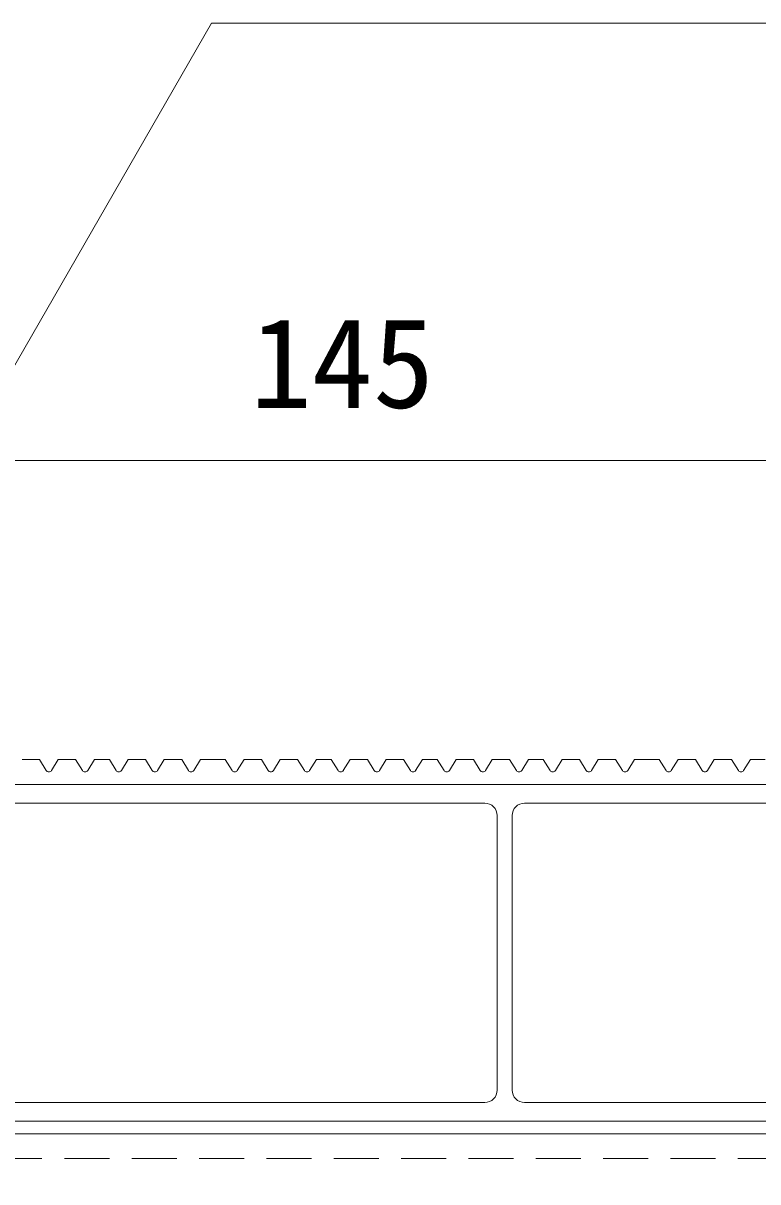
# Model space of a CAD drawing. Units: millimetres on the paper. Extents: x -401 to 401, y -279 to 279.
# Drawn here: x 247 to 266.64, y -52.8 to -21.84 of the extents above; entities that cross this region are included whole.
import ezdxf
from ezdxf.enums import TextEntityAlignment as Align

# ---------------------------------------------------------------- set-up
doc = ezdxf.new("R2010")
doc.units = ezdxf.units.MM
doc.linetypes.add('DASHED1', pattern=[1.8, 1.2, -0.6])
for name, color, linetype, lineweight in [('0-5_A-E01-仕上太線', 4, 'Continuous', 9), ('0-7_ｱﾙﾐ', 4, 'DASHED1', 9), ('0-8_0-A11-寸法_詳細', 5, 'Continuous', 9), ('0-9_0', 7, 'Continuous', 9), ('0-A_A-B03-文字_書込_小', 7, 'Continuous', 9)]:
    doc.layers.add(name, color=color, linetype=linetype, lineweight=lineweight)
doc.styles.add('ＭＳ ゴシック', font='')
doc.styles.get('ＭＳ ゴシック').set_extended_font_data('MS Gothic')

# ---------------------------------------------------------------- blocks, each defined once
blk = doc.blocks.new('床クール')
at = {"layer": '0-9_0'}
for p, q in [((58.6, 30), (57.2, 30)), ((59.137, 29.12), (58.6, 30)), ((59.563, 29.12), (60.1, 30)), ((61.5, 30), (60.1, 30)), ((62.037, 29.12), (61.5, 30)), ((62.463, 29.12), (63, 30)), ((64.2, 30), (63, 30)), ((64.737, 29.12), (64.2, 30)), ((65.163, 29.12), (65.7, 30)), ((67.1, 30), (65.7, 30)), ((67.637, 29.12), (67.1, 30)), ((68.063, 29.12), (68.6, 30)), ((70, 30), (68.6, 30)), ((70.537, 29.12), (70, 30)), ((70.963, 29.12), (71.5, 30)), ((71.5, 30), (73.5, 30)), ((74.037, 29.12), (73.5, 30)), ((74.463, 29.12), (75, 30)), ((75, 30), (76.4, 30)), ((76.937, 29.12), (76.4, 30)), ((77.363, 29.12), (77.9, 30)), ((77.9, 30), (79.3, 30)), ((79.837, 29.12), (79.3, 30)), ((80.263, 29.12), (80.8, 30)), ((80.8, 30), (82, 30)), ((82.537, 29.12), (82, 30)), ((82.963, 29.12), (83.5, 30)), ((83.5, 30), (84.9, 30)), ((85.437, 29.12), (84.9, 30)), ((85.863, 29.12), (86.4, 30)), ((86.4, 30), (87.8, 30)), ((88.337, 29.12), (87.8, 30)), ((88.763, 29.12), (89.3, 30)), ((89.3, 30), (90.5, 30)), ((91.037, 29.12), (90.5, 30)), ((91.463, 29.12), (92, 30)), ((92, 30), (93.4, 30)), ((93.937, 29.12), (93.4, 30)), ((94.363, 29.12), (94.9, 30)), ((94.9, 30), (96.3, 30)), ((96.837, 29.12), (96.3, 30)), ((97.263, 29.12), (97.8, 30)), ((97.8, 30), (99, 30)), ((99.537, 29.12), (99, 30)), ((99.963, 29.12), (100.5, 30)), ((100.5, 30), (101.9, 30)), ((102.437, 29.12), (101.9, 30)), ((102.863, 29.12), (103.4, 30)), ((103.4, 30), (104.8, 30)), ((105.337, 29.12), (104.8, 30)), ((105.763, 29.12), (106.3, 30)), ((108.3, 30), (106.3, 30)), ((108.837, 29.12), (108.3, 30)), ((109.263, 29.12), (109.8, 30)), ((111.2, 30), (109.8, 30)), ((111.737, 29.12), (111.2, 30)), ((112.163, 29.12), (112.7, 30)), ((114.1, 30), (112.7, 30)), ((114.637, 29.12), (114.1, 30)), ((115.063, 29.12), (115.6, 30)), ((116.8, 30), (115.6, 30)), ((3, 28), (142, 28)), ((94.3, 26.5), (50.7, 26.5)), ((97.5, 26.5), (140.5, 26.5)), ((95.3, 25.5), (95.3, 3.5)), ((96.5, 25.5), (96.5, 3.5)), ((50.7, 2.5), (94.3, 2.5)), ((141, 2.5), (97.5, 2.5)), ((5.414, 1), (142.086, 1)), ((5, 0), (142.5, 0))]:
    blk.add_line(p, q, dxfattribs=at)
for centre, radius, start, end in [((59.35, 29.25), 0.25, 211.36698, 328.63302), ((62.25, 29.25), 0.25, 211.36698, 328.63302), ((64.95, 29.25), 0.25, 211.36698, 328.63302), ((67.85, 29.25), 0.25, 211.36698, 328.63302), ((70.75, 29.25), 0.25, 211.36698, 328.63302), ((74.25, 29.25), 0.25, 211.36698, 328.63302), ((77.15, 29.25), 0.25, 211.36698, 328.63302), ((80.05, 29.25), 0.25, 211.36698, 328.63302), ((82.75, 29.25), 0.25, 211.36698, 328.63302), ((85.65, 29.25), 0.25, 211.36698, 328.63302), ((88.55, 29.25), 0.25, 211.36698, 328.63302), ((91.25, 29.25), 0.25, 211.36698, 328.63302), ((94.15, 29.25), 0.25, 211.36698, 328.63302), ((97.05, 29.25), 0.25, 211.36698, 328.63302), ((99.75, 29.25), 0.25, 211.36698, 328.63302), ((102.65, 29.25), 0.25, 211.36698, 328.63302), ((105.55, 29.25), 0.25, 211.36698, 328.63302), ((109.05, 29.25), 0.25, 211.36698, 328.63302), ((111.95, 29.25), 0.25, 211.36698, 328.63302), ((114.85, 29.25), 0.25, 211.36698, 328.63302), ((94.3, 25.5), 1, 0, 90), ((97.5, 25.5), 1, 90, 180), ((94.3, 3.5), 1, 270, 0), ((97.5, 3.5), 1, 180, 270)]:
    blk.add_arc(centre, radius, start, end, dxfattribs=at)

msp = doc.modelspace()

# ---------------------------------------------------------------- linework, layer by layer
at = {"layer": '0-7_ｱﾙﾐ', "color": 3, "linetype": 'Continuous'}
msp.add_line((177.906, -51.519), (326.239, -51.519), dxfattribs=at)
at = {"layer": '0-7_ｱﾙﾐ'}
msp.add_line((177.906, -52.185), (326.239, -52.185), dxfattribs=at)
at = {"layer": '0-8_0-A11-寸法_詳細'}
msp.add_line((228.906, -33.531), (275.239, -33.531), dxfattribs=at)
at = {"layer": '0-A_A-B03-文字_書込_小'}
msp.add_lwpolyline([(234.218, -52.805), (252.038, -21.844), (293.541, -21.844)], dxfattribs=at)

# ---------------------------------------------------------------- block references
at = {"layer": '0-5_A-E01-仕上太線', "xscale": 0.3333333, "yscale": 0.3333333}
msp.add_blockref('床クール', (227.906, -51.519), dxfattribs=at)

# ---------------------------------------------------------------- texts
at = {"layer": '0-8_0-A11-寸法_詳細', "style": 'ＭＳ ゴシック'}
msp.add_text('145', height=2.405, dxfattribs=at).set_placement((253.08, -32.846), align=Align.BOTTOM_LEFT)

doc.saveas('drawing.dxf')
